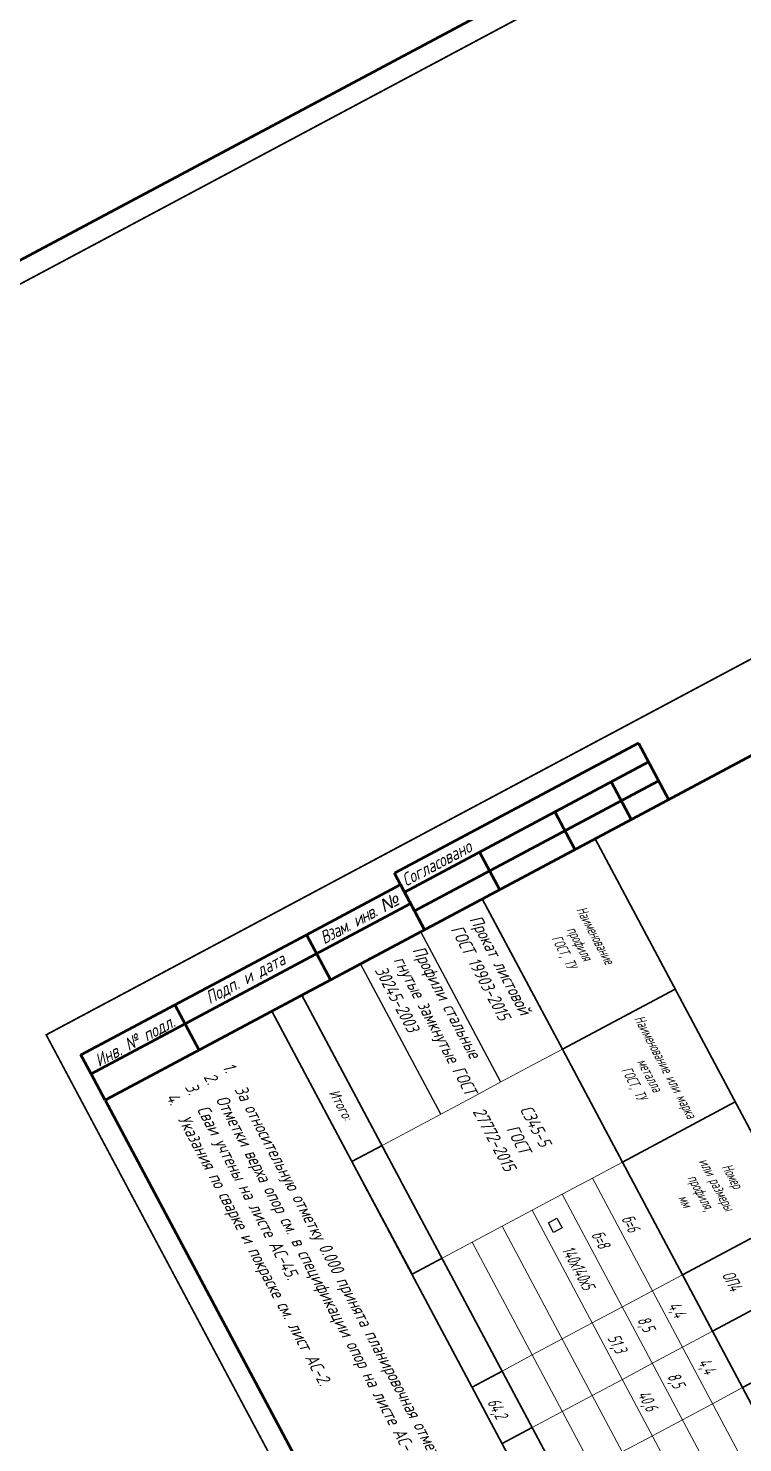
# Model space of a CAD drawing. Extents: x 5370511 to 5386565, y 1010429 to 1053793.
# Drawn here: x 5378701.5 to 5378869.3, y 1040820.3 to 1041152.3 of the extents above; entities that cross this region are included whole.
import ezdxf
from ezdxf.enums import TextEntityAlignment as Align

# ---------------------------------------------------------------- set-up
doc = ezdxf.new("R2010")
doc.units = 0
doc.layers.get('0').update_dxf_attribs({"linetype": 'CONTINUOUS'})
doc.styles.add('ГОСТ', font='gost_ful.shx', dxfattribs={"oblique": 15})
doc.styles.add('ГОСТ_НИПИ', font='gost_nipi.shx', dxfattribs={"oblique": 15})

# ---------------------------------------------------------------- blocks, each defined once
blk = doc.blocks.new('*U427')
at = {"lineweight": 50}
for p, q in [((-415, 155), (-400, 155)), ((-410, 90), (-410, 155)), ((-405, 90), (-405, 155)), ((-410, 145), (-400, 145)), ((-410, 130), (-400, 130)), ((-410, 110), (-400, 110)), ((-410, 90), (-415, 90)), ((-412, 65), (-412, 90)), ((-412, 90), (-400, 90)), ((-405, 90), (-410, 90)), ((-407, 5), (-407, 90)), ((-400, 90), (-405, 90)), ((-412, 30), (-412, 65)), ((-412, 65), (-400, 65)), ((-412, 5), (-412, 30)), ((-412, 30), (-400, 30)), ((-407, 5), (-412, 5)), ((-400, 5), (-407, 5))]:
    blk.add_line(p, q, dxfattribs=at)
at = {"lineweight": 50, "const_width": 0.4}
blk.add_lwpolyline([(-420, 297), (0, 297), (0, 0), (-420, 0)], close=True, dxfattribs=at)
at = {"lineweight": 50}
blk.add_lwpolyline([(-400, 5), (-5, 5), (-5, 292), (-400, 292)], close=True, dxfattribs=at)
blk.add_lwpolyline([(-415, 155), (-415, 90)], dxfattribs=at)
at = {"char_height": 3, "rotation": 90, "style": 'ГОСТ_НИПИ'}
for s, width, heights, insert, attachment_point in [('Согласовано', 20.381, [3.61], (-413.93, 90.92), 1), ('{\\T0.9;Взам. инв. \\fArial|b0|i0|c204|p34;№}', 27.1548, [0], (-409.5, 77.5), 5), ('Подп. и дата', 35, [0], (-409.5, 47.5), 5), ('Инв. № подл.', 25, [0], (-410.45, 17.66), 2)]:
    blk.add_mtext_dynamic_manual_height_columns(s, width=width, gutter_width=12.5, heights=heights, dxfattribs=dict(at, insert=insert, attachment_point=attachment_point))
at = {"style": 'ГОСТ_НИПИ', "oblique": 15}
blk.add_attdef('СКВОЗНАЯ_НУМЕРАЦИЯ', text='', height=3, dxfattribs=at).set_placement((-10, 288.5), align=Align.MIDDLE_CENTER)
at = {"style": 'ГОСТ_НИПИ', "oblique": 15, "width": 0.8}
for tag, p in [('ДАТА_СОГЛ_1', (-406.75, 146)), ('ДАТА_СОГЛ_2', (-401.75, 146)), ('ФАМИЛИЯ_СОГЛ_1', (-406.75, 111)), ('ФАМИЛИЯ_СОГЛ_2', (-401.75, 111)), ('ХАРАКТЕР_РАБОТЫ_СОГЛ_1', (-406.75, 91)), ('ХАРАКТЕР_РАБОТЫ_СОГЛ_2', (-401.75, 91))]:
    blk.add_attdef(tag, p, '', height=3, rotation=90, dxfattribs=at)
at = {"style": 'ГОСТ_НИПИ', "oblique": 15}
for tag, width, p in [('ОБОЗНАЧЕНИЕ_ДОКУМЕНТА', 0.8, (-65, 55)), ('НАИМЕНОВАНИЕ_ПРОЕКТА', 0.8, (-65, 42.5)), ('НАИМЕНОВАНИЕ_ОБЪЕКТА', 0.8, (-90, 27.5)), ('СТАДИЯ', 0.8, (-47.5, 25)), ('ЛИСТ', 0.8, (-32.5, 25)), ('ЛИСТОВ', 0.8, (-15, 25)), ('НАИМЕНОВАНИЕ_ЧЕРТЕЖА', 0.8, (-90, 12.5)), ('ПРЕДПРИЯТИЕ', 0.7, (-30.48, 12.55))]:
    blk.add_attdef(tag, text='', height=3, dxfattribs=dict(at, width=width)).set_placement(p, align=Align.MIDDLE_CENTER)
at = {"style": 'ГОСТ_НИПИ', "oblique": 15, "width": 0.8}
blk.add_attdef('РАЗРАБ', text='', height=3, dxfattribs=at).set_placement((-189.18, 32.18), align=Align.MIDDLE_LEFT)
for tag, p in [('ФАМИЛИЯ_5', (-169, 31)), ('ДАТА_1', (-134, 31)), ('ХАРАКТЕР_РАБОТЫ_1', (-189, 26)), ('ФАМИЛИЯ_1', (-169, 26)), ('ДАТА_2', (-134, 26)), ('ХАРАКТЕР_РАБОТЫ_2', (-189, 20.72)), ('ФАМИЛИЯ_2', (-169.15, 20.71)), ('ДАТА_3', (-134, 20.72)), ('ХАРАКТЕР_РАБОТЫ_3', (-189, 16)), ('ФАМИЛИЯ_3', (-169.01, 15.99)), ('ДАТА_4', (-134, 16)), ('ФАМИЛИЯ_6', (-169, 11)), ('ДАТА_5', (-134, 11)), ('ХАРАКТЕР_РАБОТЫ_4', (-189, 6)), ('ФАМИЛИЯ_4', (-169, 6)), ('ДАТА_6', (-134, 6))]:
    blk.add_attdef(tag, p, '', height=3, dxfattribs=at)
at = {"style": 'ГОСТ_НИПИ', "oblique": 15, "width": 0.8, "flags": 8}
blk.add_attdef('НКОНТР', text='', height=3, dxfattribs=at).set_placement((-189.36, 12.34), align=Align.MIDDLE_LEFT)
at = {"style": 'ГОСТ_НИПИ', "oblique": 15, "width": 0.8}
blk.add_attdef('ФОРМАТ', text='', height=3, dxfattribs=at).set_placement((-38.94, 0.42), align=Align.BOTTOM_CENTER)
blk = doc.blocks.new('*U805')
at = {"lineweight": 30}
for p, q in [((0, 0), (185, 0)), ((0, -30), (0, 0)), ((40, -30), (40, 0)), ((70, -30), (70, 0)), ((100, -30), (100, 0)), ((160, -8), (160, 0)), ((185, 0), (185, -10)), ((160, -8), (100, -8)), ((115, -30), (115, -8)), ((130, -30), (130, -8)), ((145, -30), (145, -8)), ((160, -30), (160, -8)), ((185, -10), (185, -30)), ((40, -30), (0, -30)), ((70, -30), (40, -30)), ((100, -30), (70, -30)), ((115, -30), (100, -30)), ((130, -30), (115, -30)), ((145, -30), (130, -30)), ((160, -30), (145, -30)), ((160, -30), (185, -30)), ((185, -30), (185, -30)), ((185, -30), (185, -30)), ((0, -78), (0, -86)), ((0, -78), (185, -78)), ((40, -78), (40, -86)), ((70, -86), (70, -78)), ((100, -78), (100, -86)), ((115, -78), (115, -86)), ((130, -78), (130, -86)), ((145, -78), (145, -86)), ((160, -78), (160, -86)), ((185, -86), (185, -78)), ((0, -86), (185, -86)), ((40, -86), (70, -86))]:
    blk.add_line(p, q, dxfattribs=at)
at = {"lineweight": 20}
for p, q in [((0, -30), (0, -38)), ((40, -30), (40, -38)), ((70, -30), (70, -38)), ((100, -30), (100, -38)), ((115, -30), (115, -38)), ((130, -30), (130, -38)), ((145, -30), (145, -38)), ((160, -30), (160, -38)), ((185, -30), (185, -38)), ((0, -38), (0, -46)), ((40, -38), (40, -46)), ((70, -38), (70, -46)), ((70, -38), (185, -38)), ((100, -38), (100, -46)), ((115, -38), (115, -46)), ((130, -38), (130, -46)), ((145, -38), (145, -46)), ((160, -38), (160, -46)), ((185, -38), (185, -46)), ((0, -46), (0, -54)), ((0, -46), (0, -54)), ((40, -46), (40, -54)), ((40, -46), (40, -54)), ((70, -46), (70, -54)), ((70, -46), (185, -46)), ((70, -46), (70, -54)), ((70, -46), (185, -46)), ((100, -46), (100, -54)), ((100, -46), (100, -54)), ((115, -46), (115, -54)), ((115, -46), (115, -54)), ((130, -46), (130, -54)), ((130, -46), (130, -54)), ((145, -46), (145, -54)), ((145, -46), (145, -54)), ((160, -46), (160, -54)), ((160, -46), (160, -54)), ((185, -46), (185, -54)), ((185, -46), (185, -54)), ((0, -54), (0, -62)), ((40, -54), (40, -62)), ((70, -54), (185, -54)), ((70, -54), (70, -62)), ((70, -54), (185, -54)), ((100, -54), (100, -62)), ((115, -54), (115, -62)), ((130, -54), (130, -62)), ((145, -54), (145, -62)), ((160, -54), (160, -62)), ((185, -54), (185, -62)), ((0, -62), (0, -70)), ((40, -62), (40, -70)), ((70, -62), (185, -62)), ((70, -62), (70, -70)), ((70, -62), (185, -62)), ((100, -62), (100, -70)), ((115, -62), (115, -70)), ((130, -62), (130, -70)), ((145, -62), (145, -70)), ((160, -62), (160, -70)), ((185, -62), (185, -70)), ((0, -70), (0, -78)), ((40, -70), (40, -78)), ((70, -70), (185, -70)), ((70, -70), (70, -78)), ((70, -70), (185, -70)), ((100, -70), (100, -78)), ((115, -70), (115, -78)), ((130, -70), (130, -78)), ((145, -70), (145, -78)), ((160, -70), (160, -78)), ((185, -70), (185, -78)), ((0, -78), (0, -86)), ((40, -78), (40, -86)), ((70, -78), (185, -78)), ((70, -78), (70, -86)), ((70, -78), (185, -78)), ((100, -78), (100, -86)), ((115, -78), (115, -86)), ((130, -78), (130, -86)), ((145, -78), (145, -86)), ((160, -78), (160, -86)), ((185, -78), (185, -86)), ((70, -86), (185, -86))]:
    blk.add_line(p, q, dxfattribs=at)
at = {"lineweight": 20, "style": 'ГОСТ_НИПИ'}
for s, insert, char_height, width, attachment_point in [('{\\W0.8;Техническая спецификация стали}', (92.5, 2.1), 3, 185, 8), ('{\\W0.8;Масса металла по элементам конструкций, кг}', (130, -4), 2.5, 60, 5), ('{\\W0.8;Наименование\\Pпрофиля\\PГОСТ, ТУ}', (20, -15), 2.5, 40, 5), ('{\\W0.8;Наименование или марка \\Pметалла\\PГОСТ, ТУ}', (55, -15), 2.5, 30, 5), ('{\\W0.8;Номер \\Pили размеры\\Pпрофиля,\\Pмм}', (85, -15), 2.5, 30, 5), ('{\\W0.8;Общая \\Pмасса,\\Pкг}', (172.5, -15), 2.5, 25, 5), ('           Итого:', (20, -82), 2.5, 40, 5)]:
    blk.add_mtext(s, dxfattribs=dict(at, insert=insert, char_height=char_height, width=width, attachment_point=attachment_point))

msp = doc.modelspace()

# ---------------------------------------------------------------- linework, layer by layer
at = {"ltscale": 0.35}
for points in [[(5378812.501, 1040904.993), (5378793.692, 1040940.295)], [(5378798.381, 1040897.469), (5378779.571, 1040932.771)]]:
    msp.add_lwpolyline(points, dxfattribs=at)
msp.add_lwpolyline([(5378825.683, 1040873.063), (5378826.893, 1040870.79), (5378824.884, 1040869.72), (5378823.674, 1040871.992)], close=True)

# ---------------------------------------------------------------- block references
at = {"rotation": 298.0491553101125}
for name, p in [('*U427', (5378627.121, 1041053.685)), ('*U427', (5378903.225, 1040545.42)), ('*U805', (5378834.635, 1040962.109))]:
    msp.add_blockref(name, p, dxfattribs=at)

# ---------------------------------------------------------------- texts
at = {"style": 'ГОСТ_НИПИ', "oblique": 15, "width": 0.8}
for s, p in [('б=6', (5378840.74, 1040872.917)), ('б=8', (5378833.679, 1040869.155)), ('ОП4', (5378864.365, 1040859.73)), ('4,4', (5378851.739, 1040852.504)), ('8,5', (5378844.463, 1040849.147)), ('51,3', (5378837.488, 1040844.911)), ('4,4', (5378858.793, 1040839.266)), ('8,5', (5378851.517, 1040835.909)), ('64,2', (5378809.247, 1040829.864)), ('40,6', (5378844.541, 1040831.673))]:
    msp.add_text(s, height=3, rotation=298.04916, dxfattribs=at).set_placement(p)
msp.add_text('140х140х5', height=3, rotation=298.04916, dxfattribs=at).set_placement((5378829.353, 1040860.748), align=Align.CENTER)
at = {"ltscale": 0.35, "char_height": 3, "attachment_point": 1, "rotation": 298.04916}
for s, insert, width, style in [('Прокат листовой  ГОСТ 19903-2015', (5378807.689, 1040944.621), 35.06209, 'ГОСТ_НИПИ'), ('Профили стальные гнутые замкнутые ГОСТ 30245-2003', (5378794.291, 1040937.379), 37.31813, 'ГОСТ_НИПИ'), ('\\pi-6,l6,t6,9;1.^IЗа относительную отметку 0.000 принята планировочная отметка земли.\\P2.^IОтметки верха опор см. в спецификации опор на листе АС-44.\\P3.^IСваи учтены на листе АС-45.\\P{\\Fgost_nipi|c204;4.^IУказания по сварке и покраске см. лист АС-2.}', (5378749.702, 1040909.984), 181.2564, 'ГОСТ'), ('\\pi7.74135;С345-5  \\P\\pi10.2695;ГОСТ \\P\\pi2.9195;27772-2015', (5378815.919, 1040906.814), 30, 'ГОСТ_НИПИ')]:
    msp.add_mtext(s, dxfattribs=dict(at, insert=insert, width=width, style=style))

doc.saveas('drawing.dxf')
